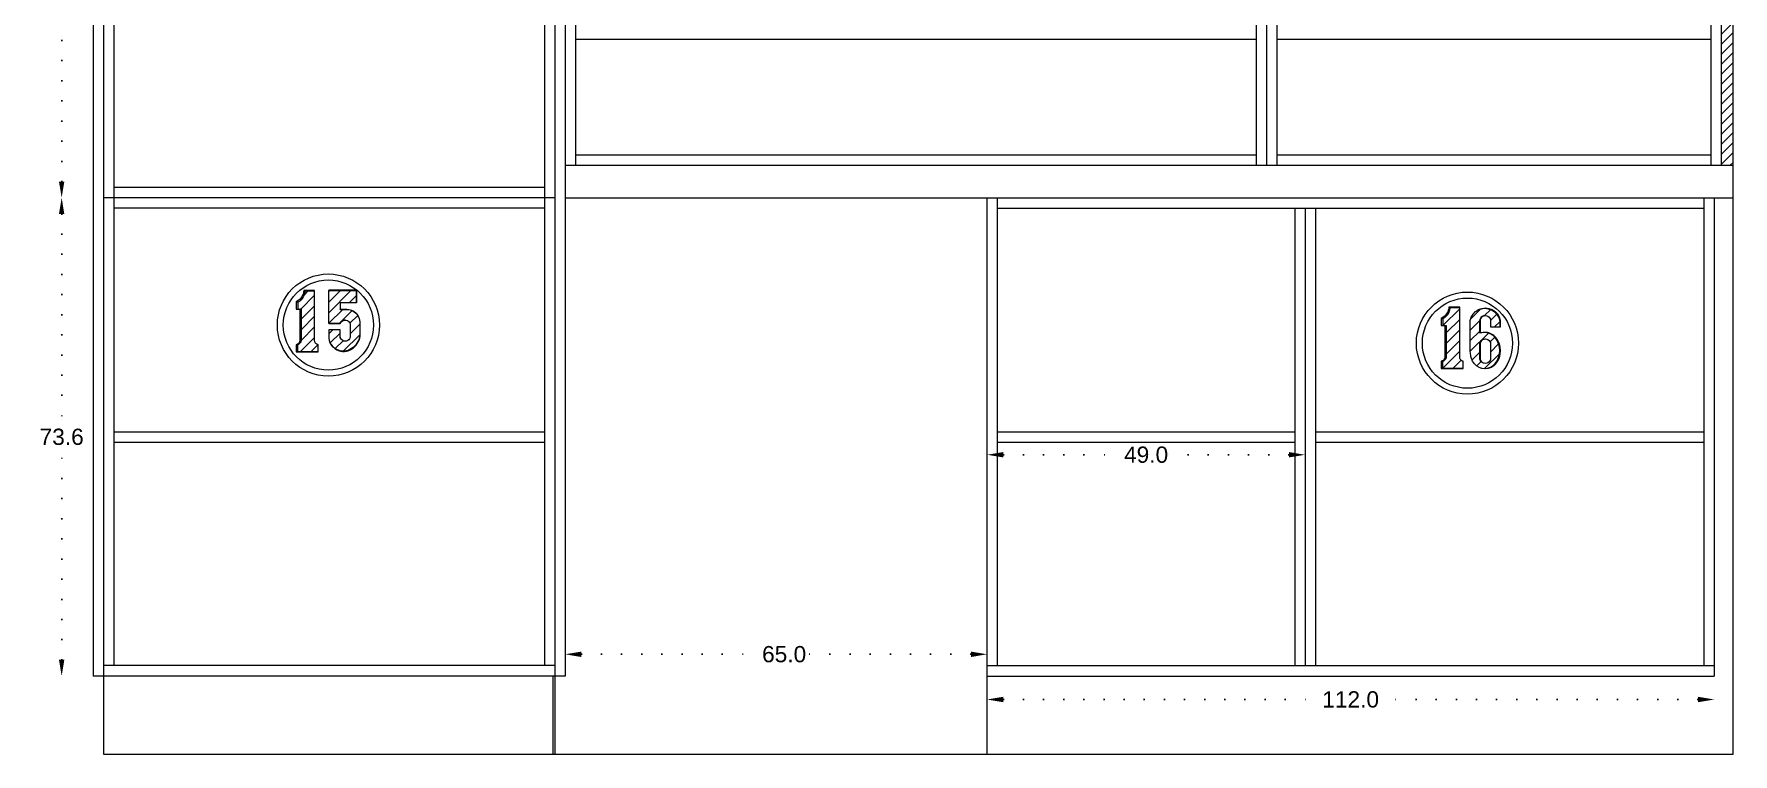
# Model space of a CAD drawing. Header units: inches. Extents: x -1979 to 7680, y -968 to 3127.
# Drawn here: x 7239.3 to 7500.9, y 121.2 to 232 of the extents above; entities that cross this region are included whole.
import ezdxf

# ---------------------------------------------------------------- set-up
doc = ezdxf.new("R2010")
doc.units = ezdxf.units.IN
doc.header["$MEASUREMENT"] = 0
doc.linetypes.add('ACAD_ISO07W100', pattern=[3, 0, -3])
doc.styles.get("Standard").update_dxf_attribs({"font": 'arial.ttf'})
doc.dimstyles.new('Copy of Standard', dxfattribs={"dimtxt": 2.5, "dimasz": 2.5, "dimexe": 0.18, "dimexo": 0.0625, "dimgap": 0.09, "dimtad": 0, "dimtih": 1, "dimtoh": 1, "dimdec": 1, "dimzin": 0, "dimdsep": 46, "dimtxsty": 'Standard', "dimcen": 0.09, "dimse1": 1, "dimse2": 1, "dimadec": 0, "dimazin": 0, "dimtfac": 1, "dimtdec": 1, "dimtix": 1, "dimtofl": 0, "dimtmove": 0, "dimatfit": 3, "dimfxl": 1, "dimtolj": 1, "dimtzin": 0, "dimarcsym": 0})
pattern_1 = [(45, (6784.505, 733.5735), (-0.8148213, 0.8148213), [])]
pattern_2 = [(45, (6710.5028, 754.9158), (-0.8148213, 0.8148213), [])]

# ---------------------------------------------------------------- blocks, each defined once
blk = doc.blocks.new('*D482')
at = {"color": 0, "linetype": 'ACAD_ISO07W100', "lineweight": -2, "transparency": 16777216}
for p, q in [((7388.56, 167.29), (7407.16, 167.29)), ((7432.52, 167.29), (7413.92, 167.29))]:
    blk.add_line(p, q, dxfattribs=at)
at = {"color": 0, "transparency": 16777216}
for points in [[(7388.56, 167.71), (7388.56, 166.88), (7386.06, 167.29)], [(7432.52, 167.71), (7432.52, 166.88), (7435.02, 167.29)]]:
    blk.add_solid(points, dxfattribs=at)
at = {"layer": 'Defpoints', "color": 0, "transparency": 16777216}
for p in [(7386.06, 167.29), (7386.06, 121.24), (7435.02, 121.24)]:
    blk.add_point(p, dxfattribs=at)
at = {"color": 0, "lineweight": 20, "transparency": 16777216, "insert": (7410.54, 167.29), "char_height": 2.5, "attachment_point": 5}
blk.add_mtext('\\A1;49.0', dxfattribs=at)
blk = doc.blocks.new('*D483')
at = {"color": 0, "linetype": 'ACAD_ISO07W100', "lineweight": -2, "transparency": 16777216}
for p, q in [((7323.58, 136.59), (7351.46, 136.59)), ((7383.56, 136.59), (7358.14, 136.59))]:
    blk.add_line(p, q, dxfattribs=at)
at = {"color": 0, "transparency": 16777216}
for points in [[(7323.58, 137), (7323.58, 136.17), (7321.08, 136.59)], [(7383.56, 137), (7383.56, 136.17), (7386.06, 136.59)]]:
    blk.add_solid(points, dxfattribs=at)
at = {"layer": 'Defpoints', "color": 0, "transparency": 16777216}
for p in [(7386.06, 206.84), (7386.06, 136.59), (7321.08, 133.24)]:
    blk.add_point(p, dxfattribs=at)
at = {"color": 0, "lineweight": 20, "transparency": 16777216, "insert": (7354.8, 136.59), "char_height": 2.5, "attachment_point": 5}
blk.add_mtext('\\A1;65.0', dxfattribs=at)
blk = doc.blocks.new('*D486')
at = {"color": 0, "linetype": 'ACAD_ISO07W100', "lineweight": -2, "transparency": 16777216}
for p, q in [((7243.55, 204.34), (7243.55, 171.41)), ((7243.55, 135.74), (7243.55, 168.68))]:
    blk.add_line(p, q, dxfattribs=at)
at = {"color": 0, "transparency": 16777216}
for points in [[(7243.13, 204.34), (7243.96, 204.34), (7243.55, 206.84)], [(7243.13, 135.74), (7243.96, 135.74), (7243.55, 133.24)]]:
    blk.add_solid(points, dxfattribs=at)
at = {"layer": 'Defpoints', "color": 0, "transparency": 16777216}
for p in [(7243.55, 206.84), (7249.98, 206.84), (7248.38, 133.24)]:
    blk.add_point(p, dxfattribs=at)
at = {"color": 0, "lineweight": 20, "transparency": 16777216, "insert": (7243.55, 170.04), "char_height": 2.5, "attachment_point": 5}
blk.add_mtext('\\A1;73.6', dxfattribs=at)
blk = doc.blocks.new('*D487')
at = {"color": 0, "linetype": 'ACAD_ISO07W100', "lineweight": -2, "transparency": 16777216}
for p, q in [((7243.55, 364.74), (7243.55, 288.41)), ((7243.55, 209.34), (7243.55, 285.68))]:
    blk.add_line(p, q, dxfattribs=at)
at = {"color": 0, "transparency": 16777216}
for points in [[(7243.13, 364.74), (7243.96, 364.74), (7243.55, 367.24)], [(7243.13, 209.34), (7243.96, 209.34), (7243.55, 206.84)]]:
    blk.add_solid(points, dxfattribs=at)
at = {"layer": 'Defpoints', "color": 0, "transparency": 16777216}
for p in [(7243.55, 367.24), (7249.98, 367.24), (7249.98, 206.84)]:
    blk.add_point(p, dxfattribs=at)
at = {"color": 0, "lineweight": 20, "transparency": 16777216, "insert": (7243.55, 287.04), "char_height": 2.5, "attachment_point": 5}
blk.add_mtext('\\A1;160.4', dxfattribs=at)
blk = doc.blocks.new('*D492')
at = {"color": 0, "linetype": 'ACAD_ISO07W100', "lineweight": -2, "transparency": 16777216}
for p, q in [((7388.56, 129.63), (7437.85, 129.63)), ((7495.52, 129.63), (7446.23, 129.63))]:
    blk.add_line(p, q, dxfattribs=at)
at = {"color": 0, "transparency": 16777216}
for points in [[(7388.56, 130.05), (7388.56, 129.21), (7386.06, 129.63)], [(7495.52, 130.05), (7495.52, 129.21), (7498.02, 129.63)]]:
    blk.add_solid(points, dxfattribs=at)
at = {"layer": 'Defpoints', "color": 0, "transparency": 16777216}
for p in [(7386.06, 133.24), (7498.02, 133.24), (7498.02, 129.63)]:
    blk.add_point(p, dxfattribs=at)
at = {"color": 0, "lineweight": 20, "transparency": 16777216, "insert": (7442.04, 129.63), "char_height": 2.5, "attachment_point": 5}
blk.add_mtext('\\A1;112.0', dxfattribs=at)

msp = doc.modelspace()

# ---------------------------------------------------------------- hatches: boundary and pattern name
at = {"lineweight": 20}
h = msp.add_hatch(dxfattribs=at)
h.set_pattern_fill('ANSI31', color=256, scale=8.7)
h.set_pattern_definition([(45, (2695.662, -1160.2564), (-0.76897862, 0.76897862), [])])
h.paths.add_polyline_path([(7500.92, 271.84), (7499.08, 271.84), (7499.08, 211.84), (7500.92, 211.84)])
h = msp.add_hatch(dxfattribs=at)
h.set_pattern_fill('ANSI31', color=256, scale=9.218651)
h.set_pattern_definition(pattern_1)
h.paths.add_polyline_path([(7282.91, 184.27), (7282.84, 184.3), (7282.77, 184.34), (7282.71, 184.39), (7282.66, 184.45), (7282.61, 184.51), (7282.57, 184.58), (7282.54, 184.65), (7282.52, 184.72), (7282.5, 184.8), (7282.5, 184.87), (7282.5, 192.51), (7281.07, 192.51), (7281.04, 192.33), (7281.01, 192.16), (7280.96, 191.99), (7280.89, 191.82), (7280.81, 191.66), (7280.72, 191.51), (7280.61, 191.36), (7280.49, 191.23), (7280.36, 191.1), (7280.22, 190.99), (7280.07, 190.89), (7279.91, 190.81), (7279.91, 189.72), (7280.22, 189.72), (7280.46, 189.71), (7280.46, 184.9), (7280.45, 184.83), (7280.43, 184.76), (7280.41, 184.69), (7280.37, 184.62), (7280.33, 184.55), (7280.29, 184.5), (7280.24, 184.44), (7280.18, 184.39), (7280.12, 184.35), (7280.05, 184.32), (7279.98, 184.29), (7279.91, 184.27), (7279.91, 183.17), (7283.05, 183.17), (7283.05, 184.23), (7282.98, 184.25)])
h = msp.add_hatch(dxfattribs=at)
h.set_pattern_fill('ANSI31', color=256, scale=9.218651)
h.set_pattern_definition(pattern_1)
h.paths.add_polyline_path([(7288.98, 188.92), (7288.8, 189.11), (7288.6, 189.28), (7288.39, 189.42), (7288.15, 189.54), (7287.95, 189.61), (7287.72, 189.66), (7287.44, 189.67), (7286.42, 189.67), (7286.42, 190.66), (7288.89, 190.66), (7288.89, 192.56), (7284.68, 192.56), (7284.68, 187.48), (7286.42, 187.48), (7286.49, 187.63), (7286.58, 187.76), (7286.71, 187.87), (7286.85, 187.96), (7287.01, 188.01), (7287.19, 188.03), (7287.38, 188.01), (7287.54, 187.96), (7287.68, 187.87), (7287.81, 187.76), (7287.9, 187.62), (7287.97, 187.47), (7287.97, 185.53), (7287.95, 185.33), (7287.87, 185.15), (7287.75, 184.99), (7287.59, 184.87), (7287.41, 184.79), (7287.21, 184.76), (7287.01, 184.79), (7286.83, 184.87), (7286.65, 185), (7286.52, 185.17), (7286.45, 185.36), (7286.42, 185.55), (7286.42, 186.5), (7284.68, 186.5), (7284.68, 185.53), (7284.7, 185.21), (7284.76, 184.9), (7284.85, 184.64), (7284.99, 184.36), (7285.17, 184.1), (7285.38, 183.87), (7285.62, 183.67), (7285.88, 183.5), (7286.16, 183.37), (7286.46, 183.28), (7286.77, 183.23), (7287.08, 183.21), (7287.37, 183.27), (7287.65, 183.36), (7287.92, 183.48), (7288.18, 183.62), (7288.42, 183.8), (7288.65, 183.99), (7288.85, 184.21), (7289.02, 184.45), (7289.17, 184.71), (7289.29, 184.98), (7289.38, 185.26), (7289.44, 185.55), (7289.44, 187.48), (7289.44, 187.73), (7289.41, 187.99), (7289.34, 188.24), (7289.25, 188.48), (7289.13, 188.71)])
h = msp.add_hatch(dxfattribs=at)
h.set_pattern_fill('ANSI31', color=256, scale=9.218651)
h.set_pattern_definition(pattern_2)
h.paths.add_polyline_path([(7459.23, 181.72), (7459.16, 181.75), (7459.1, 181.79), (7459.04, 181.84), (7458.98, 181.9), (7458.94, 181.96), (7458.9, 182.02), (7458.87, 182.09), (7458.84, 182.17), (7458.83, 182.24), (7458.83, 182.32), (7458.83, 189.96), (7457.39, 189.96), (7457.37, 189.78), (7457.33, 189.61), (7457.28, 189.43), (7457.22, 189.27), (7457.14, 189.11), (7457.04, 188.95), (7456.93, 188.81), (7456.81, 188.67), (7456.68, 188.55), (7456.54, 188.44), (7456.39, 188.34), (7456.24, 188.25), (7456.24, 187.17), (7456.55, 187.17), (7456.79, 187.15), (7456.79, 182.35), (7456.78, 182.28), (7456.76, 182.2), (7456.73, 182.13), (7456.7, 182.07), (7456.66, 182), (7456.61, 181.94), (7456.56, 181.89), (7456.51, 181.84), (7456.44, 181.8), (7456.38, 181.76), (7456.31, 181.74), (7456.24, 181.71), (7456.24, 180.62), (7459.38, 180.62), (7459.38, 181.68), (7459.31, 181.69)])
h = msp.add_hatch(dxfattribs=at)
h.set_pattern_fill('ANSI31', color=256, scale=9.218651)
h.set_pattern_definition(pattern_2)
h.paths.add_polyline_path([(7464.29, 185.32), (7464.14, 185.48), (7463.98, 185.63), (7463.8, 185.76), (7463.61, 185.87), (7463.42, 185.96), (7463.21, 186.03), (7463, 186.08), (7462.78, 186.11), (7462.57, 186.12), (7462.42, 186.11), (7462.22, 186.08), (7462.01, 186.03), (7461.92, 186.02), (7461.92, 187.91), (7461.95, 188.11), (7462.03, 188.29), (7462.15, 188.46), (7462.31, 188.58), (7462.5, 188.66), (7462.59, 188.69), (7462.79, 188.72), (7463, 188.69), (7463.18, 188.61), (7463.35, 188.49), (7463.47, 188.32), (7463.55, 188.14), (7463.57, 187.93), (7463.57, 186.96), (7465, 186.96), (7465, 187.91), (7464.84, 188.43), (7464.57, 188.9), (7464.19, 189.29), (7463.74, 189.58), (7463.23, 189.77), (7462.7, 189.83), (7462.69, 189.83), (7462.15, 189.77), (7461.69, 189.6), (7461.27, 189.33), (7460.89, 188.93), (7460.61, 188.46), (7460.45, 187.93), (7460.45, 183.39), (7460.45, 183.2), (7460.47, 183), (7460.49, 182.81), (7460.52, 182.62), (7460.55, 182.43), (7460.6, 182.24), (7460.64, 182.12), (7460.82, 181.69), (7461.09, 181.3), (7461.44, 180.98), (7461.78, 180.78), (7462.2, 180.64), (7462.66, 180.59), (7463.13, 180.64), (7463.57, 180.79), (7463.97, 181.02), (7464.1, 181.14), (7464.29, 181.33), (7464.59, 181.77), (7464.82, 182.26), (7464.96, 182.79), (7465, 183.32), (7464.96, 183.86), (7464.82, 184.38), (7464.59, 184.88)])
h.paths.add_polyline_path([(7461.95, 184.55), (7462.03, 184.74), (7462.15, 184.9), (7462.31, 185.02), (7462.5, 185.1), (7462.7, 185.13), (7462.79, 185.13), (7463, 185.1), (7463.18, 185.02), (7463.35, 184.9), (7463.47, 184.73), (7463.55, 184.55), (7463.57, 184.34), (7463.57, 182.12), (7463.55, 181.92), (7463.47, 181.73), (7463.35, 181.57), (7463.18, 181.45), (7463, 181.37), (7462.79, 181.34), (7462.59, 181.37), (7462.5, 181.41), (7462.4, 181.45), (7462.31, 181.48), (7462.15, 181.61), (7462.03, 181.77), (7461.95, 181.95), (7461.92, 182.15), (7461.92, 184.35)], flags=16)

# ---------------------------------------------------------------- linework, layer by layer
for p, q in [((7248.38, 396.24), (7248.38, 133.24)), ((7500.92, 121.24), (7500.92, 396.24)), ((7249.98, 367.24), (7249.98, 121.24)), ((7251.58, 367.24), (7251.58, 134.84)), ((7317.88, 367.24), (7317.88, 134.84)), ((7319.48, 367.24), (7319.48, 121.24)), ((7321.08, 367.24), (7321.08, 133.24)), ((7322.68, 271.84), (7322.68, 211.84)), ((7427.48, 271.84), (7427.48, 211.84)), ((7429.08, 271.84), (7429.08, 211.84)), ((7430.68, 271.84), (7430.68, 211.84)), ((7497.48, 271.84), (7497.48, 211.84)), ((7499.08, 271.84), (7499.08, 211.84)), ((7322.68, 231.24), (7427.48, 231.24)), ((7430.68, 231.24), (7497.48, 231.24)), ((7322.68, 213.44), (7427.48, 213.44)), ((7430.68, 213.44), (7497.48, 213.44)), ((7321.08, 211.84), (7500.92, 211.84)), ((7319.48, 206.84), (7249.98, 206.84)), ((7317.88, 208.44), (7251.58, 208.44)), ((7321.08, 206.84), (7435.02, 206.84)), ((7386.06, 121.24), (7386.06, 206.84)), ((7387.66, 134.84), (7387.66, 206.84)), ((7435.02, 206.84), (7500.92, 206.84)), ((7496.42, 206.84), (7496.42, 134.84)), ((7498.02, 206.84), (7498.02, 133.24)), ((7317.88, 205.24), (7251.58, 205.24)), ((7387.66, 205.24), (7435.02, 205.24)), ((7433.42, 205.24), (7433.42, 134.84)), ((7435.02, 205.24), (7496.42, 205.24)), ((7435.02, 205.24), (7435.02, 134.84)), ((7436.62, 205.24), (7436.62, 134.84)), ((7288.89, 192.56), (7288.89, 190.66)), ((7279.91, 190.81), (7279.91, 189.72)), ((7286.45, 190.66), (7286.45, 189.69)), ((7462.59, 188.69), (7462.79, 188.72)), ((7284.68, 187.48), (7286.42, 187.48)), ((7287.21, 188.03), (7287.38, 188.01)), ((7287.38, 188.01), (7287.54, 187.96)), ((7287.54, 187.96), (7287.68, 187.87)), ((7287.68, 187.87), (7287.81, 187.76)), ((7287.81, 187.76), (7287.9, 187.62)), ((7287.9, 187.62), (7287.97, 187.47)), ((7287.97, 187.47), (7287.97, 185.53)), ((7456.24, 188.25), (7456.24, 187.17)), ((7279.91, 183.17), (7283.05, 183.17)), ((7286.83, 184.87), (7286.67, 184.99)), ((7287.01, 184.79), (7286.83, 184.87)), ((7287.21, 184.76), (7287.01, 184.79)), ((7287.41, 184.79), (7287.21, 184.76)), ((7287.59, 184.87), (7287.41, 184.79)), ((7287.75, 184.99), (7287.59, 184.87)), ((7287.87, 185.15), (7287.75, 184.99)), ((7287.95, 185.33), (7287.87, 185.15)), ((7287.97, 185.53), (7287.95, 185.33)), ((7456.24, 180.62), (7459.38, 180.62)), ((7251.58, 170.84), (7317.88, 170.84)), ((7387.66, 170.84), (7433.42, 170.84)), ((7436.62, 170.84), (7496.42, 170.84)), ((7251.58, 169.24), (7317.88, 169.24)), ((7387.66, 169.24), (7433.42, 169.24)), ((7436.62, 169.24), (7496.42, 169.24)), ((7319.48, 134.84), (7249.98, 134.84)), ((7386.06, 134.84), (7498.02, 134.84)), ((7321.08, 133.24), (7248.38, 133.24)), ((7319.18, 133.24), (7319.18, 121.24)), ((7386.06, 133.24), (7498.02, 133.24)), ((7249.98, 121.24), (7500.92, 121.24))]:
    msp.add_line(p, q, dxfattribs=at)
for points in [[(7279.67, 183.12), (7283.05, 183.12), (7283.05, 183.17), (7283.05, 184.23), (7282.98, 184.25), (7282.91, 184.27), (7282.84, 184.3), (7282.77, 184.34), (7282.71, 184.39), (7282.66, 184.45), (7282.61, 184.51), (7282.57, 184.58), (7282.54, 184.65), (7282.52, 184.72), (7282.5, 184.8), (7282.5, 184.87), (7282.5, 192.51), (7282.5, 192.56), (7280.83, 192.56), (7280.81, 192.38), (7280.78, 192.2), (7280.72, 192.03), (7280.66, 191.86), (7280.58, 191.7), (7280.48, 191.54), (7280.37, 191.39), (7280.25, 191.26), (7280.12, 191.13), (7279.98, 191.02), (7279.83, 190.92), (7279.67, 190.83), (7279.67, 189.72), (7279.91, 189.72), (7280.22, 189.72), (7280.22, 184.87), (7280.21, 184.8), (7280.19, 184.72), (7280.17, 184.65), (7280.13, 184.59), (7280.1, 184.52), (7280.05, 184.46), (7280, 184.41), (7279.94, 184.36), (7279.88, 184.32), (7279.81, 184.28), (7279.74, 184.25), (7279.67, 184.23), (7279.67, 183.12), (7279.91, 183.17), (7279.91, 184.27), (7279.98, 184.29), (7280.05, 184.32), (7280.12, 184.35), (7280.18, 184.39), (7280.24, 184.44), (7280.29, 184.5), (7280.33, 184.55), (7280.37, 184.62), (7280.41, 184.69), (7280.43, 184.76), (7280.45, 184.83), (7280.46, 184.9), (7280.46, 189.71), (7280.22, 189.72)], [(7279.67, 190.83), (7279.91, 190.81), (7280.07, 190.89), (7280.22, 190.99), (7280.36, 191.1), (7280.49, 191.23), (7280.61, 191.36), (7280.72, 191.51), (7280.81, 191.66), (7280.89, 191.82), (7280.96, 191.99), (7281.01, 192.16), (7281.04, 192.33), (7281.07, 192.51)], [(7280.83, 192.56), (7281.07, 192.51), (7282.5, 192.51)], [(7288.94, 192.61), (7284.68, 192.61), (7284.68, 192.56)], [(7286.45, 187.47), (7284.68, 187.47), (7284.68, 187.48), (7284.68, 192.56), (7288.89, 192.56), (7288.94, 192.61), (7288.94, 190.66), (7288.89, 190.66), (7286.45, 190.66), (7286.42, 190.64), (7286.42, 189.67), (7286.45, 189.69), (7287.48, 189.69), (7287.76, 189.67), (7287.99, 189.62), (7288.2, 189.55), (7288.43, 189.44), (7288.65, 189.29), (7288.85, 189.12), (7289.03, 188.93), (7289.18, 188.72)], [(7284.76, 184.9), (7284.85, 184.64), (7284.86, 184.61), (7285.01, 184.33), (7285.18, 184.07), (7285.39, 183.83), (7285.63, 183.63), (7285.9, 183.46), (7286.19, 183.33), (7286.49, 183.23), (7286.8, 183.18), (7287.11, 183.17), (7287.41, 183.23), (7287.69, 183.31), (7287.97, 183.43), (7288.23, 183.58), (7288.47, 183.75), (7288.7, 183.95), (7288.9, 184.17), (7289.07, 184.42), (7289.22, 184.67), (7289.35, 184.95), (7289.44, 185.23), (7289.5, 185.53), (7289.5, 187.47), (7289.5, 187.73), (7289.47, 187.99), (7289.4, 188.24), (7289.31, 188.49), (7289.18, 188.72)], [(7286.42, 189.67), (7287.44, 189.67), (7287.72, 189.66), (7287.95, 189.61), (7288.15, 189.54), (7288.39, 189.42), (7288.6, 189.28), (7288.8, 189.11), (7288.98, 188.92), (7289.13, 188.71), (7289.25, 188.48), (7289.34, 188.24), (7289.41, 187.99), (7289.44, 187.73), (7289.44, 187.48), (7289.44, 185.55), (7289.38, 185.26), (7289.29, 184.98), (7289.17, 184.71), (7289.02, 184.45), (7288.85, 184.21), (7288.65, 183.99), (7288.42, 183.8), (7288.18, 183.62), (7287.92, 183.48), (7287.65, 183.36), (7287.37, 183.27), (7287.08, 183.21), (7286.77, 183.23), (7286.46, 183.28), (7286.16, 183.37), (7285.88, 183.5), (7285.62, 183.67), (7285.38, 183.87), (7285.17, 184.1), (7284.99, 184.36), (7284.85, 184.64)], [(7455.99, 180.57), (7459.38, 180.57), (7459.38, 180.62), (7459.38, 181.68), (7459.31, 181.69), (7459.23, 181.72), (7459.16, 181.75), (7459.1, 181.79), (7459.04, 181.84), (7458.98, 181.9), (7458.94, 181.96), (7458.9, 182.02), (7458.87, 182.09), (7458.84, 182.17), (7458.83, 182.24), (7458.83, 182.32), (7458.83, 189.96), (7458.83, 190.01), (7457.16, 190.01), (7457.14, 189.83), (7457.1, 189.65), (7457.05, 189.47), (7456.98, 189.3), (7456.9, 189.14), (7456.81, 188.99), (7456.7, 188.84), (7456.58, 188.71), (7456.45, 188.58), (7456.3, 188.47), (7456.15, 188.37), (7455.99, 188.28), (7455.99, 187.17), (7456.24, 187.17), (7456.55, 187.17), (7456.55, 182.32), (7456.54, 182.25), (7456.52, 182.17), (7456.49, 182.1), (7456.46, 182.03), (7456.42, 181.97), (7456.38, 181.91), (7456.32, 181.85), (7456.26, 181.81), (7456.2, 181.76), (7456.14, 181.73), (7456.07, 181.7), (7455.99, 181.68), (7455.99, 180.57), (7456.24, 180.62), (7456.24, 181.71), (7456.31, 181.74), (7456.38, 181.76), (7456.44, 181.8), (7456.51, 181.84), (7456.56, 181.89), (7456.61, 181.94), (7456.66, 182), (7456.7, 182.07), (7456.73, 182.13), (7456.76, 182.2), (7456.78, 182.28), (7456.79, 182.35), (7456.79, 187.15), (7456.55, 187.17)], [(7455.99, 188.28), (7456.24, 188.25), (7456.39, 188.34), (7456.54, 188.44), (7456.68, 188.55), (7456.81, 188.67), (7456.93, 188.81), (7457.04, 188.95), (7457.14, 189.11), (7457.22, 189.27), (7457.28, 189.43), (7457.33, 189.61), (7457.37, 189.78), (7457.39, 189.96)], [(7457.16, 190.01), (7457.39, 189.96), (7458.83, 189.96)], [(7460.55, 182.43), (7460.52, 182.62), (7460.49, 182.81), (7460.47, 183), (7460.45, 183.2), (7460.45, 183.39), (7460.45, 187.93), (7460.61, 188.46), (7460.89, 188.93), (7461.27, 189.33), (7461.69, 189.6), (7461.72, 189.63), (7462.24, 189.81), (7462.79, 189.88), (7462.79, 189.88), (7463.33, 189.81), (7463.85, 189.63), (7464.31, 189.33)], [(7461.69, 189.6), (7462.15, 189.77), (7462.69, 189.83), (7462.7, 189.83), (7463.23, 189.77), (7463.74, 189.58), (7464.19, 189.29), (7464.57, 188.9), (7464.84, 188.43), (7465, 187.91), (7465, 186.96)], [(7462.79, 188.72), (7463, 188.69), (7463.18, 188.61), (7463.35, 188.49), (7463.47, 188.32), (7463.55, 188.14), (7463.57, 187.93), (7463.57, 186.96), (7465, 186.96), (7465.12, 186.96), (7465.12, 187.93), (7464.96, 188.46), (7464.68, 188.93), (7464.31, 189.33)], [(7286.55, 185.15), (7286.47, 185.33), (7286.45, 185.53), (7286.45, 186.5), (7286.42, 186.5), (7284.68, 186.5), (7284.68, 185.53), (7284.7, 185.21), (7284.76, 184.9)], [(7286.55, 185.15), (7286.67, 184.99), (7286.64, 185.02), (7286.52, 185.17), (7286.45, 185.36), (7286.42, 185.55), (7286.42, 186.5)], [(7461.78, 180.78), (7462.2, 180.64), (7462.66, 180.59), (7463.13, 180.64), (7463.57, 180.79), (7463.97, 181.02), (7464.1, 181.14), (7464.29, 181.33), (7464.59, 181.77), (7464.82, 182.26), (7464.96, 182.79), (7465, 183.32), (7464.96, 183.86), (7464.82, 184.38), (7464.59, 184.88), (7464.29, 185.32), (7464.14, 185.48), (7463.98, 185.63), (7463.8, 185.76), (7463.61, 185.87), (7463.42, 185.96), (7463.21, 186.03), (7463, 186.08), (7462.78, 186.11), (7462.57, 186.12), (7462.42, 186.11)], [(7462.01, 186.03), (7461.92, 186.02), (7461.92, 187.91)], [(7464.21, 181.1), (7464.4, 181.29), (7464.71, 181.74), (7464.94, 182.23), (7465.08, 182.76), (7465.12, 183.31), (7465.08, 183.85), (7464.94, 184.38), (7464.71, 184.87), (7464.4, 185.32), (7464.25, 185.48), (7464.09, 185.63), (7463.91, 185.76), (7463.72, 185.87), (7463.52, 185.97), (7463.31, 186.04), (7463.1, 186.09), (7462.88, 186.12), (7462.66, 186.13), (7462.44, 186.12), (7462.42, 186.11), (7462.22, 186.08), (7462.01, 186.03), (7462.01, 187.93)], [(7462.4, 181.45), (7462.24, 181.57), (7462.12, 181.73), (7462.04, 181.92), (7462.01, 182.12), (7462.01, 184.34), (7462.04, 184.55), (7462.12, 184.73), (7462.24, 184.9), (7462.4, 185.02), (7462.59, 185.1), (7462.79, 185.13)], [(7464.21, 181.1), (7464.08, 180.98), (7463.68, 180.74), (7463.23, 180.59), (7462.76, 180.54), (7462.29, 180.59), (7461.84, 180.74), (7461.78, 180.78), (7461.44, 180.98), (7461.09, 181.3), (7460.82, 181.69), (7460.64, 182.12), (7460.6, 182.24), (7460.55, 182.43)]]:
    msp.add_lwpolyline(points, dxfattribs=at)
for points in [[(7462.01, 187.93), (7462.04, 188.14), (7462.12, 188.32), (7462.24, 188.49), (7462.4, 188.61), (7462.59, 188.69), (7462.5, 188.66), (7462.31, 188.58), (7462.15, 188.46), (7462.03, 188.29), (7461.95, 188.11), (7461.92, 187.91)], [(7286.45, 187.47), (7286.51, 187.62), (7286.61, 187.76), (7286.74, 187.87), (7286.88, 187.96), (7287.04, 188.01), (7287.21, 188.03), (7287.18, 188.03), (7287.01, 188.01), (7286.85, 187.96), (7286.71, 187.87), (7286.58, 187.76), (7286.49, 187.63), (7286.42, 187.48)], [(7463.35, 181.57), (7463.18, 181.45), (7463, 181.37), (7462.79, 181.34), (7462.59, 181.37), (7462.5, 181.41), (7462.4, 181.45), (7462.31, 181.48), (7462.15, 181.61), (7462.03, 181.77), (7461.95, 181.95), (7461.92, 182.15), (7461.92, 184.35), (7461.95, 184.55), (7462.03, 184.74), (7462.15, 184.9), (7462.31, 185.02), (7462.5, 185.1), (7462.7, 185.13), (7462.79, 185.13), (7463, 185.1), (7463.18, 185.02), (7463.35, 184.9), (7463.47, 184.73), (7463.55, 184.55), (7463.57, 184.34), (7463.57, 182.12), (7463.55, 181.92), (7463.47, 181.73)]]:
    msp.add_lwpolyline(points, close=True, dxfattribs=at)
for centre, radius in [((7284.62, 187.25), 7.86), ((7284.62, 187.25), 6.94), ((7460.02, 184.47), 7.86), ((7460.02, 184.47), 6.94)]:
    msp.add_circle(centre, radius, dxfattribs=at)

# ---------------------------------------------------------------- dimensions: what is measured, and where the dimension line sits
dim = msp.add_linear_dim(base=(7243.55, 367.24), p1=(7249.98, 206.84), p2=(7249.98, 367.24), angle=270, dimstyle='Copy of Standard', dxfattribs=at)
dim.commit()
dim.dimension.update_dxf_attribs({"geometry": '*D487', "text_midpoint": (7243.55, 287.04), "dimtype": 160})
dim = msp.add_linear_dim(base=(7243.55, 206.84), p1=(7248.38, 133.24), p2=(7249.98, 206.84), angle=270, dimstyle='Copy of Standard', dxfattribs=at)
dim.commit()
dim.dimension.update_dxf_attribs({"geometry": '*D486', "text_midpoint": (7243.55, 170.04)})
dim = msp.add_linear_dim(base=(7386.06, 136.59), p1=(7321.08, 133.24), p2=(7386.06, 206.84), dimstyle='Copy of Standard', dxfattribs=at)
dim.commit()
dim.dimension.update_dxf_attribs({"geometry": '*D483', "text_midpoint": (7354.8, 136.59), "dimtype": 160})
for base, p1, p2, picture, middle in [((7386.06, 167.29), (7435.02, 121.24), (7386.06, 121.24), '*D482', (7410.54, 167.29)), ((7498.02, 129.63), (7386.06, 133.24), (7498.02, 133.24), '*D492', (7442.04, 129.63))]:
    dim = msp.add_linear_dim(base=base, p1=p1, p2=p2, dimstyle='Copy of Standard', dxfattribs=at)
    dim.commit()
    dim.dimension.update_dxf_attribs({"geometry": picture, "text_midpoint": middle})

doc.saveas('drawing.dxf')
